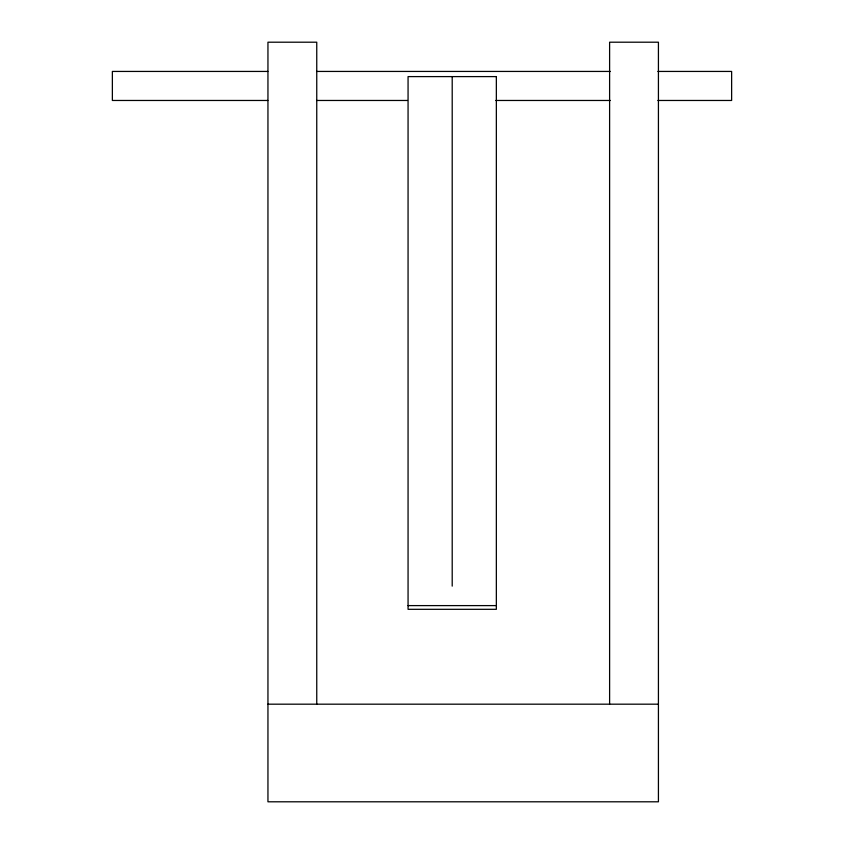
<?xml version="1.0" encoding="UTF-8"?>
<svg xmlns="http://www.w3.org/2000/svg" width="844" height="844" viewBox="0 0 844 844"><rect width="100%" height="100%" fill="white"/><g stroke="black" fill="none" stroke-linecap="round" stroke-linejoin="round"><path stroke-width="1.27" d="M267.843 71.434L112.368 71.434L112.368 100.468L267.843 100.468M316.595 71.434L610.412 71.434M657.845 71.434L731.632 71.434L731.632 100.468L657.845 100.468M316.595 100.468L407.504 100.468M495.787 100.468L610.412 100.468M408.063 605.602L496.346 605.602M267.949 704.181L658.425 704.181M609.611 704.181L609.611 42.2L658.425 42.2L658.425 801.8L267.949 801.8L267.949 42.2L316.753 42.2L316.753 704.181M452.205 76.604L452.205 586.126M496.346 76.604L408.063 76.604L408.063 609.315L496.346 609.315L496.346 76.604"/></g></svg>
